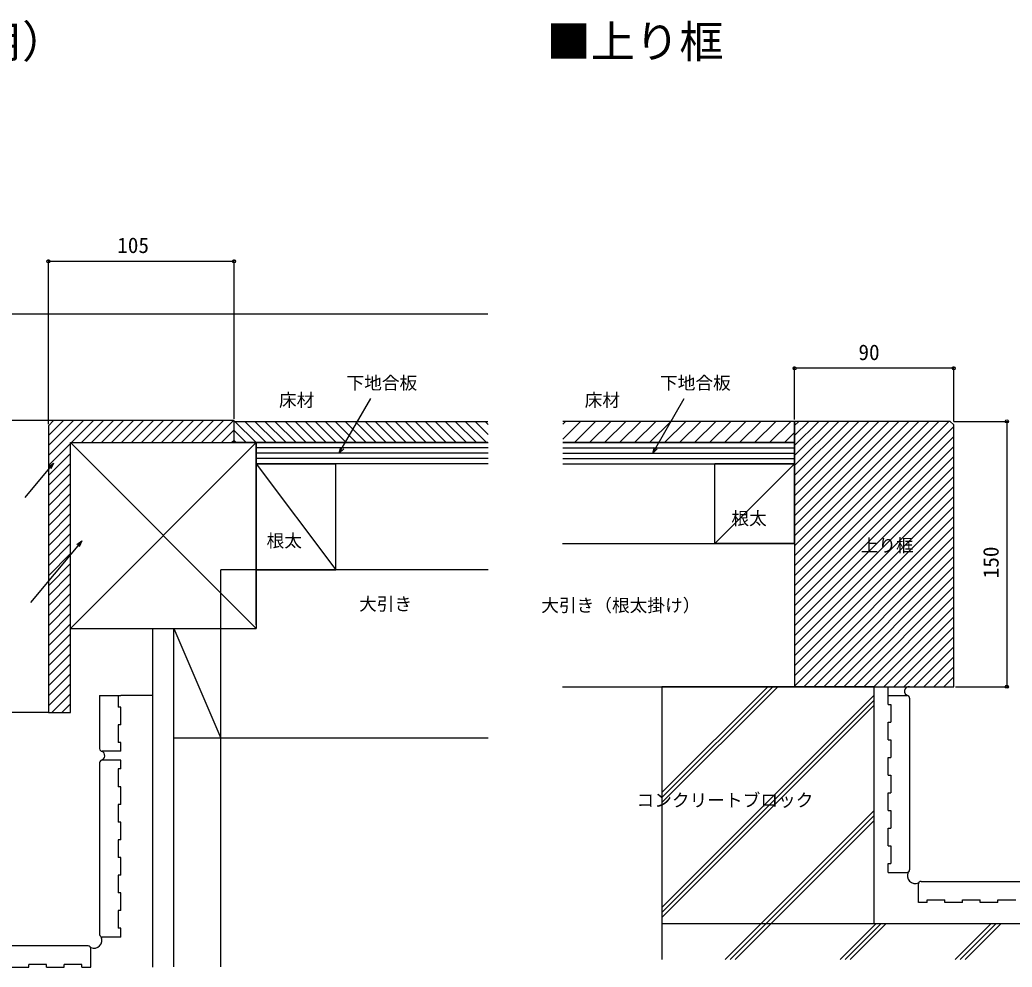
# Model space of a CAD drawing. Units: millimetres, scale not verified. Extents: x -700 to 700, y -1059 to 1057.
# Drawn here: x -334 to 227, y -188 to 348 of the extents above; entities that cross this region are included whole.
import ezdxf
from ezdxf.enums import TextEntityAlignment as Align

# ---------------------------------------------------------------- set-up
doc = ezdxf.new("R2010")
doc.units = ezdxf.units.MM
doc.header["$LTSCALE"] = 4
for name, color, linetype in [('0-1_USER1', 3, 'Continuous'), ('0-4_YKK_D', 6, 'Continuous'), ('0-6_YSS_K', 3, 'Continuous'), ('0-7_YSS_KE', 3, 'Continuous')]:
    doc.layers.add(name, color=color, linetype=linetype)
doc.styles.add('ＭＳ ゴシック', font='')
doc.styles.get('ＭＳ ゴシック').set_extended_font_data('MS Gothic')

msp = doc.modelspace()

# ---------------------------------------------------------------- linework, layer by layer
at = {"layer": '0-4_YKK_D'}
for p, q in [((-317.653, 119.057), (-317.653, 212.057)), ((-317.653, 211.057), (-212.653, 211.057)), ((-212.653, 122.057), (-212.653, 212.057)), ((104.199, 121.557), (104.199, 151.557)), ((194.199, 120.557), (194.199, 151.557)), ((194.199, 150.557), (104.199, 150.557)), ((194.199, 120.557), (225.199, 120.557)), ((224.199, 120.557), (224.199, -29.443)), ((195.199, -29.443), (225.199, -29.443))]:
    msp.add_line(p, q, dxfattribs=at)
for points in [[(-153.26, 102.557), (-151.51, 105.588), (-135.423, 133.452)], [(24.001, 102.557), (25.751, 105.588), (41.838, 133.452)], [(-150.698, 105.119), (-153.26, 102.557), (-152.322, 106.057)], [(26.563, 105.119), (24.001, 102.557), (24.938, 106.057)], [(-314.662, 96.947), (-316.912, 94.266), (-330.928, 77.562)], [(-317.63, 94.869), (-314.662, 96.947), (-316.193, 93.663)], [(-298.662, 52.947), (-300.912, 50.266), (-327.807, 18.214)], [(-301.63, 50.869), (-298.662, 52.947), (-300.193, 49.663)]]:
    msp.add_lwpolyline(points, dxfattribs=at)
for centre in [(-317.653, 211.057), (-212.653, 211.057), (104.199, 150.557), (194.199, 150.557), (224.199, 120.557), (224.199, -29.443)]:
    msp.add_circle(centre, 0.875, dxfattribs=at)
at = {"layer": '0-6_YSS_K'}
for p, q in [((-69.172, 181.057), (-519.084, 181.057)), ((-314.653, 121.057), (-519.084, 121.057)), ((-317.653, 101.185), (-297.781, 121.057)), ((-317.653, 106.841), (-303.437, 121.057)), ((-317.653, 112.498), (-309.094, 121.057)), ((-304.624, 108.557), (-292.124, 121.057)), ((-298.967, 108.557), (-286.467, 121.057)), ((-293.31, 108.557), (-280.81, 121.057)), ((-287.653, 108.557), (-275.153, 121.057)), ((-281.996, 108.557), (-269.496, 121.057)), ((-276.339, 108.557), (-263.839, 121.057)), ((-270.683, 108.557), (-258.183, 121.057)), ((-265.026, 108.557), (-252.526, 121.057)), ((-259.369, 108.557), (-246.869, 121.057)), ((-253.712, 108.557), (-241.212, 121.057)), ((-253.712, 108.557), (-241.212, 121.057)), ((-253.712, 108.557), (-241.212, 121.057)), ((-253.712, 108.557), (-241.212, 121.057)), ((-253.712, 108.557), (-241.212, 121.057)), ((-253.712, 108.557), (-241.212, 121.057)), ((-248.055, 108.557), (-235.555, 121.057)), ((-242.398, 108.557), (-229.898, 121.057)), ((-236.741, 108.557), (-224.241, 121.057)), ((-231.085, 108.557), (-218.585, 121.057)), ((-225.428, 108.557), (-212.928, 121.057)), ((-200.153, 108.557), (-212.153, 120.557)), ((-194.496, 108.557), (-206.496, 120.557)), ((-188.839, 108.557), (-200.839, 120.557)), ((-183.183, 108.557), (-195.183, 120.557)), ((-177.526, 108.557), (-189.526, 120.557)), ((-171.869, 108.557), (-183.869, 120.557)), ((-166.212, 108.557), (-178.212, 120.557)), ((-160.555, 108.557), (-172.555, 120.557)), ((-154.898, 108.557), (-166.898, 120.557)), ((-149.241, 108.557), (-161.241, 120.557)), ((-143.585, 108.557), (-155.585, 120.557)), ((-137.928, 108.557), (-149.928, 120.557)), ((-132.271, 108.557), (-144.271, 120.557)), ((-126.614, 108.557), (-138.614, 120.557)), ((-120.957, 108.557), (-132.957, 120.557)), ((-115.3, 108.557), (-127.3, 120.557)), ((-109.643, 108.557), (-121.643, 120.557)), ((-103.987, 108.557), (-115.987, 120.557)), ((-98.33, 108.557), (-110.33, 120.557)), ((-92.673, 108.557), (-104.673, 120.557)), ((-87.016, 108.557), (-99.016, 120.557)), ((-81.359, 108.557), (-93.359, 120.557)), ((-75.702, 108.557), (-87.702, 120.557)), ((-70.045, 108.557), (-82.045, 120.557)), ((-69.034, 113.202), (-76.389, 120.557)), ((-69.034, 118.859), (-70.732, 120.557)), ((-26.782, 110.512), (-16.738, 120.557)), ((-26.782, 118.998), (-25.223, 120.557)), ((-20.252, 108.557), (-8.252, 120.557)), ((-11.767, 108.557), (0.233, 120.557)), ((-3.282, 108.557), (8.718, 120.557)), ((5.204, 108.557), (17.204, 120.557)), ((13.689, 108.557), (25.689, 120.557)), ((22.174, 108.557), (34.174, 120.557)), ((30.659, 108.557), (42.659, 120.557)), ((39.145, 108.557), (51.145, 120.557)), ((47.63, 108.557), (59.63, 120.557)), ((56.115, 108.557), (68.115, 120.557)), ((64.601, 108.557), (76.601, 120.557)), ((73.086, 108.557), (85.086, 120.557)), ((81.571, 108.557), (93.571, 120.557)), ((90.056, 108.557), (102.056, 120.557)), ((104.199, 33.292), (191.463, 120.557)), ((104.199, 38.949), (185.807, 120.557)), ((104.199, 44.606), (180.15, 120.557)), ((104.199, 50.263), (174.493, 120.557)), ((104.199, 55.92), (168.836, 120.557)), ((104.199, 61.576), (163.179, 120.557)), ((104.199, 67.233), (157.522, 120.557)), ((104.199, 72.89), (151.865, 120.557)), ((104.199, 78.547), (146.209, 120.557)), ((104.199, 84.204), (140.552, 120.557)), ((104.199, 89.861), (134.895, 120.557)), ((104.199, 95.518), (129.238, 120.557)), ((104.199, 101.174), (123.581, 120.557)), ((104.199, 106.831), (117.924, 120.557)), ((104.199, 112.488), (112.268, 120.557)), ((104.199, 118.145), (106.611, 120.557)), ((-219.771, 108.557), (-212.653, 115.675)), ((-205.81, 108.557), (-212.653, 115.4)), ((98.542, 108.557), (104.199, 114.214)), ((104.199, 27.635), (194.199, 117.635)), ((-317.653, 95.528), (-305.153, 108.028)), ((-200.153, 108.557), (-305.153, 3.557)), ((-305.153, 108.557), (-200.153, 3.557)), ((-214.114, 108.557), (-212.653, 110.018)), ((-212.653, 109.743), (-211.467, 108.557)), ((104.199, 21.978), (194.199, 111.978)), ((-305.153, 102.371), (-317.653, 89.871)), ((-69.034, 105.557), (-200.153, 105.557)), ((-69.034, 102.557), (-200.153, 102.557)), ((-26.782, 105.557), (104.199, 105.557)), ((-26.782, 102.557), (104.199, 102.557)), ((104.199, 16.322), (194.199, 106.322)), ((-305.153, 96.714), (-317.653, 84.214)), ((-69.034, 99.557), (-200.153, 99.557)), ((-200.153, 96.557), (-155.153, 36.557)), ((-26.782, 99.557), (104.199, 99.557)), ((104.199, 96.557), (59.199, 51.557)), ((104.199, 10.665), (194.199, 100.665)), ((-305.153, 91.057), (-317.653, 78.557)), ((104.199, 5.008), (194.199, 95.008)), ((-305.153, 85.4), (-317.653, 72.9)), ((104.199, -0.649), (194.199, 89.351)), ((-305.153, 79.743), (-317.653, 67.243)), ((104.199, -6.306), (194.199, 83.694)), ((-305.153, 74.087), (-317.653, 61.587)), ((104.199, -11.963), (194.199, 78.037)), ((-305.153, 68.43), (-317.653, 55.93)), ((104.199, -17.619), (194.199, 72.381)), ((-305.153, 62.773), (-317.653, 50.273)), ((104.199, -23.276), (194.199, 66.724)), ((-305.153, 57.116), (-317.653, 44.616)), ((103.689, -29.443), (194.199, 61.067)), ((-305.153, 51.459), (-317.653, 38.959)), ((109.346, -29.443), (194.199, 55.41)), ((-305.153, 45.802), (-317.653, 33.302)), ((115.003, -29.443), (194.199, 49.753)), ((-305.153, 40.145), (-317.653, 27.645)), ((120.659, -29.443), (194.199, 44.096)), ((-305.153, 34.489), (-317.653, 21.989)), ((126.316, -29.443), (194.199, 38.439)), ((-305.153, 28.832), (-317.653, 16.332)), ((131.973, -29.443), (194.199, 32.783)), ((-305.153, 23.175), (-317.653, 10.675)), ((137.63, -29.443), (194.199, 27.126)), ((-317.653, 5.018), (-305.153, 17.518)), ((143.287, -29.443), (194.199, 21.469)), ((-317.653, -0.639), (-305.153, 11.861)), ((148.944, -29.443), (194.199, 15.812)), ((-317.653, -6.296), (-305.153, 6.204)), ((154.601, -29.443), (194.199, 10.155)), ((-317.653, -11.953), (-305.153, 0.547)), ((-258.653, -187.876), (-258.653, 3.557)), ((-246.653, -187.737), (-246.653, 3.557)), ((-246.653, 3.557), (-220.153, -58.443)), ((160.257, -29.443), (194.199, 4.498)), ((-317.653, -17.609), (-305.153, -5.109)), ((165.914, -29.443), (194.199, -1.159)), ((-317.653, -23.266), (-305.153, -10.766)), ((171.571, -29.443), (194.199, -6.815)), ((-317.653, -28.923), (-305.153, -16.423)), ((177.228, -29.443), (194.199, -12.472)), ((-317.653, -34.58), (-305.153, -22.08)), ((182.885, -29.443), (194.199, -18.129)), ((-317.653, -40.237), (-305.153, -27.737)), ((188.542, -29.443), (194.199, -23.786)), ((-315.702, -43.943), (-305.153, -33.394)), ((29.199, -89.232), (88.988, -29.443)), ((29.199, -92.061), (91.816, -29.443)), ((29.199, -94.889), (94.645, -29.443)), ((157.199, -39.441), (157.199, -29.443)), ((157.199, -29.443), (168.291, -29.443)), ((-310.045, -43.943), (-305.153, -39.051)), ((-278.153, -34.443), (-278.153, -40.943)), ((-258.653, -34.443), (-276.653, -34.443)), ((29.199, -154.286), (149.199, -34.286)), ((29.199, -157.114), (149.199, -37.114)), ((-317.653, -43.943), (-519.084, -43.943)), ((-276.653, -40.943), (-278.153, -40.943)), ((-276.653, -40.943), (-278.153, -40.943)), ((-276.653, -50.943), (-276.653, -40.943)), ((-276.653, -50.943), (-276.653, -40.943)), ((29.199, -159.943), (149.199, -39.943)), ((157.199, -39.441), (158.699, -39.441)), ((158.699, -39.441), (158.699, -49.441)), ((-276.653, -60.943), (-278.153, -60.943)), ((-276.653, -65.943), (-276.653, -60.943)), ((-220.153, -58.443), (-246.653, -58.443)), ((157.199, -59.441), (158.699, -59.441)), ((158.699, -59.441), (158.699, -69.441)), ((-276.653, -75.941), (-276.653, -70.943)), ((157.199, -79.441), (157.199, -69.441)), ((157.199, -69.441), (158.699, -69.441)), ((-278.153, -75.941), (-278.153, -85.941)), ((-276.653, -75.941), (-278.153, -75.941)), ((157.199, -79.441), (158.699, -79.441)), ((158.699, -79.441), (158.699, -89.441)), ((157.199, -89.441), (158.699, -89.441)), ((157.199, -99.441), (157.199, -89.441)), ((-278.153, -95.941), (-278.153, -105.941)), ((-276.653, -95.941), (-278.153, -95.941)), ((64.871, -183.667), (149.199, -99.34)), ((-276.653, -105.941), (-278.153, -105.941)), ((-276.653, -115.941), (-276.653, -105.941)), ((67.7, -183.667), (149.199, -102.168)), ((70.528, -183.667), (149.199, -104.997)), ((157.199, -109.441), (158.699, -109.441)), ((157.199, -109.441), (158.699, -109.441)), ((157.199, -119.441), (157.199, -109.441)), ((157.199, -119.441), (157.199, -109.441)), ((-278.153, -115.941), (-278.153, -125.941)), ((-276.653, -115.941), (-278.153, -115.941)), ((-276.653, -125.941), (-278.153, -125.941)), ((-276.653, -135.941), (-276.653, -125.941)), ((157.199, -134.441), (157.199, -129.441)), ((157.199, -129.441), (158.699, -129.441)), ((-276.653, -145.941), (-278.153, -145.941)), ((-276.653, -145.941), (-278.153, -145.941)), ((-276.653, -155.941), (-276.653, -145.941)), ((-276.653, -155.941), (-276.653, -145.941)), ((179.196, -151.443), (174.199, -151.443)), ((179.196, -149.943), (189.196, -149.943)), ((179.196, -151.443), (179.196, -149.943)), ((199.196, -149.943), (209.196, -149.943)), ((199.196, -151.443), (199.196, -149.943)), ((209.196, -151.443), (209.196, -149.943)), ((219.196, -151.443), (209.196, -151.443)), ((219.196, -149.943), (229.196, -149.943)), ((219.196, -151.443), (219.196, -149.943)), ((-276.653, -165.941), (-278.153, -165.941)), ((-276.653, -170.941), (-276.653, -165.941)), ((129.925, -183.667), (150.149, -163.443)), ((132.753, -183.667), (152.978, -163.443)), ((135.582, -183.667), (155.806, -163.443)), ((194.979, -183.667), (215.203, -163.443)), ((197.807, -183.667), (218.032, -163.443)), ((200.636, -183.667), (220.86, -163.443)), ((-338.651, -187.943), (-328.651, -187.943)), ((-328.651, -187.943), (-328.651, -186.443)), ((-318.651, -186.443), (-328.651, -186.443)), ((-318.651, -187.943), (-318.651, -186.443)), ((-298.651, -186.443), (-308.651, -186.443)), ((-298.651, -187.943), (-298.651, -186.443)), ((-298.651, -187.943), (-293.653, -187.943))]:
    msp.add_line(p, q, dxfattribs=at)
for points in [[(157.199, -59.441), (157.199, -49.441), (158.699, -49.441)], [(-276.653, -50.943), (-278.153, -50.943), (-278.153, -60.943)], [(-276.653, -95.941), (-276.653, -85.941), (-278.153, -85.941)], [(157.199, -99.441), (158.699, -99.441), (158.699, -109.441)], [(157.199, -119.441), (158.699, -119.441), (158.699, -129.441)], [(-276.653, -135.941), (-278.153, -135.941), (-278.153, -145.941)], [(199.196, -151.443), (189.196, -151.443), (189.196, -149.943)], [(-276.653, -155.941), (-278.153, -155.941), (-278.153, -165.941)], [(-318.651, -187.943), (-308.651, -187.943), (-308.651, -186.443)]]:
    msp.add_lwpolyline(points, dxfattribs=at)
for centre, radius, start, end in [((168.842, -31.975), 2.557, 81.97843, 258.63947), ((-288.42, -68.39), 2.666, 283.60046, 66.61521), ((172.396, -136.233), 4.467, 154.01811, 294.33843), ((-291.851, -172.733), 4.467, 245.66156, 25.98188)]:
    msp.add_arc(centre, radius, start, end, dxfattribs=at)
at = {"layer": '0-7_YSS_KE'}
for p, q in [((-69.137, 108.557), (-212.653, 108.557)), ((-200.153, 108.557), (-69.034, 108.557)), ((-200.153, 108.557), (-200.153, 3.557)), ((-26.782, 108.557), (104.199, 108.557)), ((104.199, 108.557), (-26.782, 108.557)), ((-155.153, 36.557), (-155.153, 96.557)), ((59.199, 51.557), (59.199, 96.557)), ((-26.921, 51.557), (104.199, 51.557)), ((104.199, 51.557), (59.199, 51.557)), ((-200.153, 36.557), (-220.153, 36.557)), ((-200.153, 36.557), (-155.153, 36.557)), ((-69.034, 36.557), (-200.153, 36.557)), ((-305.153, 3.557), (-200.153, 3.557)), ((-26.921, -29.443), (104.199, -29.443)), ((36.699, -29.443), (141.699, -29.443)), ((149.199, -163.443), (149.199, -29.443)), ((-288.653, -34.443), (-276.653, -34.443)), ((-288.653, -34.443), (-288.653, -64.443)), ((-258.653, -173.943), (-258.653, -34.443)), ((157.199, -34.443), (167.699, -34.443)), ((169.199, -35.943), (169.199, -132.941)), ((-69.034, -58.443), (-220.153, -58.443)), ((-276.653, -65.943), (-287.153, -65.943)), ((-288.653, -72.443), (-288.653, -169.441)), ((-276.653, -70.943), (-287.153, -70.943)), ((157.199, -134.441), (167.699, -134.441)), ((175.699, -139.443), (272.696, -139.443)), ((174.199, -151.443), (174.199, -140.943)), ((326.017, -163.443), (29.199, -163.443)), ((-276.653, -170.941), (-287.153, -170.941)), ((-295.153, -175.943), (-392.151, -175.943)), ((-293.653, -187.943), (-293.653, -177.443))]:
    msp.add_line(p, q, dxfattribs=at)
for points in [[(-317.653, 118.057), (-317.653, -43.943), (-305.153, -43.943), (-305.153, 108.557), (-212.653, 108.557), (-212.653, 121.057), (-314.653, 121.057)], [(104.199, 120.557), (104.199, -29.443), (194.199, -29.443), (194.199, 118.557), (192.199, 120.557)]]:
    msp.add_lwpolyline(points, close=True, dxfattribs=at)
for points in [[(-212.653, 108.557), (-212.653, 120.557), (-69.137, 120.557)], [(104.199, 108.557), (104.199, 120.557), (-26.782, 120.557)], [(-305.153, 3.557), (-305.153, 108.557), (-200.153, 108.557)], [(-69.034, 96.557), (-200.153, 96.557), (-200.153, 108.557)], [(-26.782, 96.557), (104.199, 96.557), (104.199, 108.557)], [(-200.153, 5.557), (-200.153, 96.557), (-155.153, 96.557)], [(104.199, 51.557), (104.199, 96.557), (59.199, 96.557)], [(-220.153, -187.737), (-220.153, 3.557), (-220.153, 36.557)], [(149.199, -29.443), (29.199, -29.443), (29.199, -183.667)]]:
    msp.add_lwpolyline(points, dxfattribs=at)
for centre, start, end in [((167.699, -35.943), 0, 90), ((-287.153, -64.443), 180, 270), ((-287.153, -72.443), 89.99999, 179.99999), ((167.699, -132.941), 270, 0), ((175.699, -140.943), 90, 180), ((-287.153, -169.441), 179.99999, 269.99999), ((-295.153, -177.443), 359.99999, 89.99999)]:
    msp.add_arc(centre, 1.5, start, end, dxfattribs=at)

# ---------------------------------------------------------------- texts
at = {"layer": '0-1_USER1', "style": 'ＭＳ ゴシック'}
for s, height, p in [('■L型框（上り框・付け框兼用）', 18.33, (-670, 320.6)), ('■上り框', 18.33, (-36, 320.6)), ('床材', 7.331, (-187.278, 126.709)), ('床材', 7.331, (-14.46, 126.709)), ('根太', 7.331, (68.488, 59.864)), ('根太', 7.331, (-194.269, 47.223)), ('上り框', 7.331, (141.553, 44.578)), ('大引き', 7.331, (-141.996, 11.486)), ('大引き（根太掛け）', 7.331, (-39.025, 10.714)), ('コンクリートブロック', 7.331, (14.848, -99.43))]:
    msp.add_text(s, height=height, dxfattribs=at).set_placement(p, align=Align.BOTTOM_LEFT)
at = {"layer": '0-4_YKK_D', "style": 'ＭＳ ゴシック'}
for s, height, p in [('105', 8.798, (-278.721, 213.057)), ('90', 8.798, (140.301, 152.557)), ('下地合板', 7.331, (-149.111, 136.422)), ('下地合板', 7.331, (28.149, 136.422))]:
    msp.add_text(s, height=height, dxfattribs=at).set_placement(p, align=Align.BOTTOM_LEFT)
msp.add_text('150', height=8.798, rotation=90, dxfattribs=at).set_placement((222.199, 31.853), align=Align.BOTTOM_LEFT)

doc.saveas('drawing.dxf')
